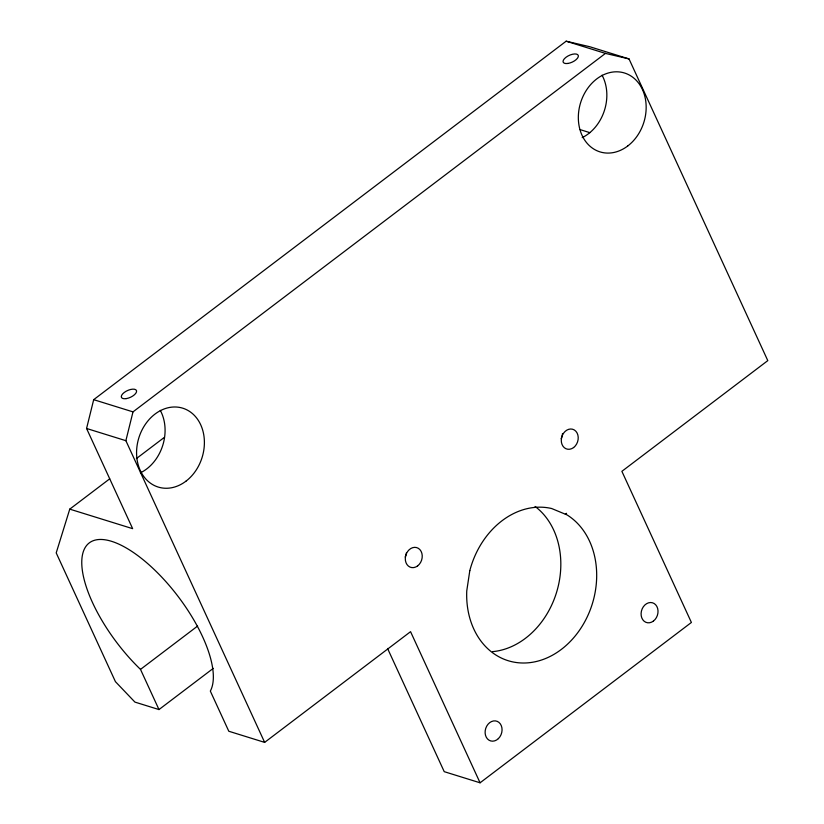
<?xml version="1.0" encoding="UTF-8"?>
<svg xmlns="http://www.w3.org/2000/svg" width="824" height="824" viewBox="0 0 824 824"><rect width="100%" height="100%" fill="white"/><g stroke="black" fill="none" stroke-linecap="round" stroke-linejoin="round"><path stroke-width="1.24" d="M213.292 668.357L158.981 709.567L134.93 702.1L115.422 681.644L56.207 552.904L69.762 509.139L132.654 528.668L86.572 428.48L93.689 399.671L566.15 41.2L589.726 46.721L629.031 58.926L767.793 360.624L621.883 471.328L691.398 622.46L480.073 782.8L444.229 771.666L387.548 648.447M480.073 782.8L410.558 631.668L264.648 742.383L125.876 440.686L132.994 411.876L605.455 53.406L629.031 58.926M69.762 509.139L109.726 478.816M136.372 458.597L164.038 437.606M158.981 709.567L140.502 669.397L197.595 626.075M565.367 514.217L566.541 513.321M566.15 41.2L605.455 53.406M580.168 129.636L589.85 132.643M93.689 399.671L132.994 411.876M86.572 428.48L125.876 440.686M264.648 742.383L228.804 731.249L210.326 691.079A96.377 38.347 52.8 0 0 163.08 578.561A96.377 38.347 52.8 0 0 82.75 553.615A96.377 38.347 52.8 0 0 140.502 669.397M602.056 75.19A41.303 33.114 -72.7 0 1 582.187 137.639M160.289 410.373A41.303 33.114 -72.7 0 1 140.42 472.832M535.095 506.461A79.166 63.458 -72.7 0 1 556.89 591.271A79.166 63.458 -72.7 0 1 492.536 651.65M562.493 433.506A10.331 8.281 -72.7 0 1 561.144 438.677M406.448 552.739A10.331 8.281 -72.7 0 1 405.171 557.024M469.814 570.61L466.755 590.921A79.166 63.458 -72.7 0 0 561.278 649.456A79.166 63.458 -72.7 0 0 566.974 514.876L551.647 508.521A79.166 63.458 -72.7 0 0 469.814 570.61M567.829 63.458A8.261 3.687 -24.7 0 0 578.294 55.517A8.261 3.687 -24.7 0 0 565.985 57.289A8.261 3.687 -24.7 0 0 567.829 63.458M126.072 398.641A8.261 3.687 -24.7 0 0 136.527 390.71A8.261 3.687 -24.7 0 0 124.218 392.482A8.261 3.687 -24.7 0 0 126.072 398.641M627.692 146.023A41.303 33.114 -72.7 0 0 630.659 75.808A41.303 33.114 -72.7 0 0 578.376 115.484A41.303 33.114 -72.7 0 0 627.692 146.023M185.925 481.206A41.303 33.114 -72.7 0 0 188.892 410.991A41.303 33.114 -72.7 0 0 136.609 450.666A41.303 33.114 -72.7 0 0 185.925 481.206M653.422 621.069A10.331 8.281 -72.7 0 0 654.163 603.518A10.331 8.281 -72.7 0 0 641.093 613.437A10.331 8.281 -72.7 0 0 653.422 621.069M498.376 738.623A10.331 8.281 -72.7 0 0 497.253 721.371A10.331 8.281 -72.7 0 0 485.13 733.061A10.331 8.281 -72.7 0 0 498.376 738.623M573.617 447.545A10.331 8.281 -72.7 0 0 574.359 429.994A10.331 8.281 -72.7 0 0 561.288 439.913A10.331 8.281 -72.7 0 0 573.617 447.545M417.634 565.892A10.331 8.281 -72.7 0 0 418.376 548.341A10.331 8.281 -72.7 0 0 405.305 558.26A10.331 8.281 -72.7 0 0 417.634 565.892"/></g></svg>
